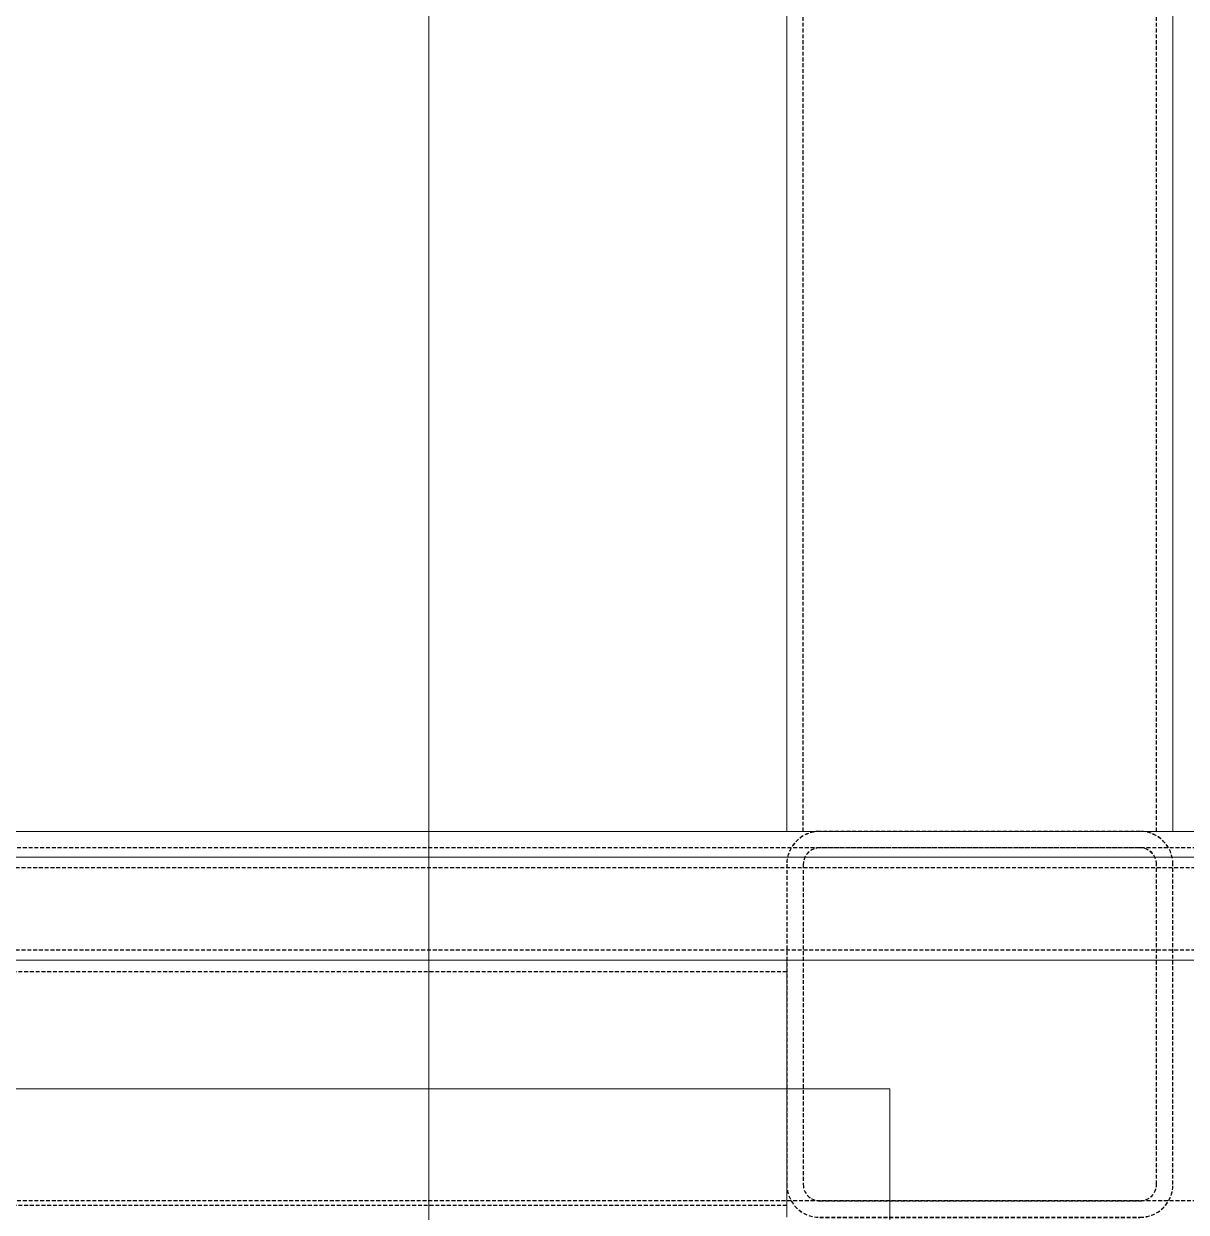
# Model space of a CAD drawing. Header units: millimetres. Extents: x -32759 to 129432, y 390 to 54305.
# Drawn here: x 29594.8 to 29820.6, y 24907.9 to 25138.8 of the extents above; entities that cross this region are included whole.
import ezdxf

# ---------------------------------------------------------------- set-up
doc = ezdxf.new("R2010")
doc.units = ezdxf.units.MM
doc.linetypes.add('HIDDEN', pattern=[0.375, 0.25, -0.125])
doc.layers.add('_BODY', color=7, linetype='Continuous', lineweight=13)
doc.layers.add('HL', color=2, linetype='HIDDEN')

# ---------------------------------------------------------------- blocks, each defined once
blk = doc.blocks.new('y8ll')
at = {"ltscale": 0.5}
blk.add_line((205707.54, 29814.07), (206532.54, 29814.07), dxfattribs=at)
at = {"layer": 'HL', "ltscale": 3}
for p, q in [((205707.54, 29885.87), (206532.54, 29885.87)), ((205707.54, 29817.27), (206532.54, 29817.27))]:
    blk.add_line(p, q, dxfattribs=at)
blk = doc.blocks.new('78544')
at = {"color": 0, "rotation": 90}
blk.add_blockref('y8ll', (221328.38, -183563.49), dxfattribs=at)
blk = doc.blocks.new('4E4TE')
at = {"ltscale": 0.5}
for p, q in [((197894.89, 18128.05), (197204.89, 18128.05)), ((197204.89, 18128.05), (197204.89, 18053.05)), ((197204.89, 18053.05), (197894.89, 18053.05))]:
    blk.add_line(p, q, dxfattribs=at)
at = {"layer": 'HL', "ltscale": 3}
for p, q in [((197204.89, 18124.85), (197894.89, 18124.85)), ((197204.89, 18056.25), (197894.89, 18056.25))]:
    blk.add_line(p, q, dxfattribs=at)
blk = doc.blocks.new('875654')
at = {"layer": 'HL', "ltscale": 3}
for p, q in [((237346.1, 2606.34), (237283.9, 2606.34)), ((237346.1, 2603.14), (237283.9, 2603.14)), ((237277.5, 2599.94), (237277.5, 2537.74)), ((237280.7, 2599.94), (237280.7, 2537.74)), ((237349.3, 2537.74), (237349.3, 2599.94)), ((237352.5, 2537.74), (237352.5, 2599.94)), ((237283.9, 2534.54), (237346.1, 2534.54)), ((237283.9, 2531.34), (237346.1, 2531.34))]:
    blk.add_line(p, q, dxfattribs=at)
for centre, radius, start, end in [((237283.9, 2599.94), 6.4, 90, 180), ((237346.1, 2599.94), 6.4, 0, 90), ((237283.9, 2599.94), 3.2, 90, 180), ((237346.1, 2599.94), 3.2, 0, 90), ((237283.9, 2537.74), 6.4, 180, 270), ((237283.9, 2537.74), 3.2, 180, 270), ((237346.1, 2537.74), 6.4, 270, 0), ((237346.1, 2537.74), 3.2, 270, 0)]:
    blk.add_arc(centre, radius, start, end, dxfattribs=at)
blk = doc.blocks.new('T7ETT')
at = {"ltscale": 0.5}
blk.add_line((206535.87, 18518.09), (208158.87, 18518.09), dxfattribs=at)
at = {"layer": 'HL', "ltscale": 3}
for p, q in [((206535.87, 18589.89), (208158.87, 18589.89)), ((206535.87, 18521.29), (208158.87, 18521.29))]:
    blk.add_line(p, q, dxfattribs=at)
blk = doc.blocks.new('574534')
at = {"rotation": 90}
blk.add_blockref('T7ETT', (212121.92, -187231.41), dxfattribs=at)
at = {"color": 0, "rotation": 90}
blk.add_blockref('y8ll', (223417.89, -186403.08), dxfattribs=at)
at = {"color": 0}
blk.add_blockref('875654', (-43748.68, 17123.12), dxfattribs=at)
blk.add_blockref('4E4TE', (-3601.06, 1601.41))
blk = doc.blocks.new('56U43W43')
at = {"ltscale": 0.5}
for p, q in [((206542.87, 18218.89), (206542.87, 18168.89)), ((206542.87, 18168.89), (206942.87, 18168.89))]:
    blk.add_line(p, q, dxfattribs=at)
at = {"layer": 'HL', "ltscale": 3}
for p, q in [((206542.87, 18216.59), (206942.87, 18216.59)), ((206542.87, 18171.19), (206942.87, 18171.19))]:
    blk.add_line(p, q, dxfattribs=at)
blk = doc.blocks.new('57UWRR2')
at = {"ltscale": 0.5}
for q in [(198024.73, 19828.69), (197594.73, 19388.69)]:
    blk.add_line((198024.73, 19388.69), q, dxfattribs=at)
blk = doc.blocks.new('56E4T3')
blk.add_blockref('57UWRR2', (1000, 0))
at = {"rotation": 90}
blk.add_blockref('56U43W43', (217218.62, -187134.18), dxfattribs=at)
at = {"color": 0}
blk.add_blockref('875654', (-38277.77, 16802.34), dxfattribs=at)
blk = doc.blocks.new('5r4ywwtwt')
at = {"color": 6, "ltscale": 0.5}
for p, q in [((215284.22, 20341.99), (214731.22, 20341.99)), ((215282.22, 20321.99), (214751.22, 20321.99))]:
    blk.add_line(p, q, dxfattribs=at)
at = {"layer": 'HL', "ltscale": 3}
for p, q in [((215284.22, 20339.99), (214733.22, 20339.99)), ((215284.22, 20323.99), (214749.22, 20323.99))]:
    blk.add_line(p, q, dxfattribs=at)
blk = doc.blocks.new('6rw4w')
at = {"rotation": 90}
blk.add_blockref('5r4ywwtwt', (234436.19, -193115.66), dxfattribs=at)
blk = doc.blocks.new('y8e5ey')
at = {"color": 1, "ltscale": 0.5}
blk.add_line((97726.395, 11038.01), (97726.395, 15502.823), dxfattribs=at)
at = {"rotation": 90}
for name, p in [('78544', (120364.948, -179805.35)), ('574534', (117525.357, -181894.861)), ('6rw4w', (119524.453, -202410.239)), ('56E4T3', (117204.583, -187365.762))]:
    blk.add_blockref(name, p, dxfattribs=at)
blk = doc.blocks.new('1')
at = {"color": 6}
blk.add_blockref('y8e5ey', (-86090.027, -6800.077), dxfattribs=at)
blk = doc.blocks.new('sdfgsdfgcxvxbxcv')
blk.add_blockref('1', (266381.038, 132792.991))

msp = doc.modelspace()

# ---------------------------------------------------------------- block references
at = {"layer": '_BODY'}
msp.add_blockref('sdfgsdfgcxvxbxcv', (-248343.91, -112719.97), dxfattribs=at)

doc.saveas('drawing.dxf')
